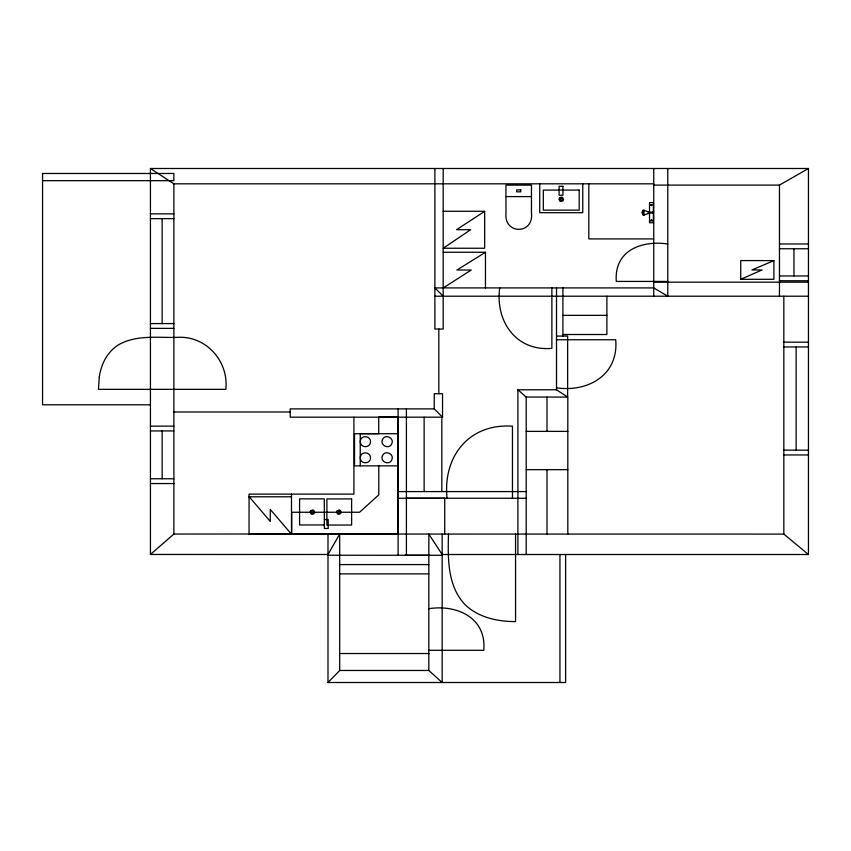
<?xml version="1.0" encoding="UTF-8"?>
<svg xmlns="http://www.w3.org/2000/svg" width="851" height="851" viewBox="0 0 851 851"><rect width="100%" height="100%" fill="white"/><g stroke="black" fill="none" stroke-linecap="round" stroke-linejoin="round"><path stroke-width="1.28" d="M442.169 534.098L442.158 555.288L327.986 555.235L327.997 534.045L783.835 534.098L808.45 554.512L808.45 168.498L150.425 168.498L150.425 554.458L327.986 554.49L339.687 534.045L398.108 534.098M360.281 441.169C360.803 434.553 371.249 435.691 370.493 442.169C370.036 448.137 360.739 448.137 360.281 442.169M360.281 457.306C360.803 450.69 371.249 451.817 370.493 458.295C370.036 464.263 360.739 464.263 360.281 458.295M565.628 554.512L565.628 682.502L327.997 682.502L339.687 670.535L339.687 534.045M150.425 554.458L173.881 534.045L398.151 533.928L398.151 416.969L378.727 416.969L378.727 433.648L360.239 433.648L360.239 465.827M484.655 211.335L456.583 229.696L470.688 229.696L443.18 248.247L484.655 248.247L484.655 211.271L443.18 211.271M443.243 287.925L471.241 270.033L456.891 270.033L485.464 252.321M653.738 185.103L779.473 185.103L808.45 168.498M740.732 279.298L762.081 269.948L751.965 269.948L773.91 260.597L773.91 279.298L740.732 279.298L740.732 260.597L773.91 260.597M42.55 180.678L173.881 180.678L173.881 173.476L42.55 173.476L42.55 404.799L150.425 404.799M150.425 168.498L173.881 183.816L653.738 183.816M505.941 196.602L506.005 213.037C503.59 234.674 534.045 234.844 531.46 213.037L531.46 185.124L505.941 185.124L505.941 196.602L531.46 196.602M649.526 204.644L653.419 204.644M653.419 211.782C649.494 213.41 646.175 210.399 642.856 210.282L641.941 212.442L642.856 215.005C646.217 215.09 649.441 211.654 653.419 213.505M150.425 213.867L173.881 213.867M150.425 218.654L173.881 218.654M653.568 238.908L588.818 238.908L588.818 183.88M667.78 243.971C641.409 240.237 614.05 250.439 616.294 281.426L667.78 281.426M779.473 243.971L808.45 243.971M779.463 248.758L808.45 248.758M443.243 252.258L485.464 252.258L485.464 287.925M779.463 275.969L808.45 275.969M779.473 280.756L808.45 280.756M653.738 282.181L808.45 282.181M434.882 296.212L808.45 296.212M562.915 315.359L606.891 315.359M150.425 323.582L173.881 323.582M150.425 328.369L173.881 328.369M562.915 334.507L606.891 334.507L606.891 296.212M556.511 336.071L567.638 336.071L567.638 397.034L556.511 389.779L517.908 389.779L517.908 554.512M556.511 339.751L615.709 339.751C618.826 374.812 588.094 392.502 556.511 387.811M783.835 342.176L808.45 342.176M783.835 346.963L808.45 346.963M517.908 389.779L526.205 397.034L567.808 397.098L567.808 534.098M434.244 408.884L290.212 408.884L290.212 417.181L442.541 417.181L442.541 393.726L434.244 393.726L434.244 408.884L442.541 417.181M173.881 411.99L290.212 411.99M150.425 426.149L173.881 426.149M150.425 430.936L173.881 430.936M526.195 431.383L567.808 431.383M398.268 433.723L354.527 433.723L354.527 465.869L398.268 465.869M783.835 450.168L808.45 450.168M783.835 454.955L808.45 454.955M526.195 469.667L567.808 469.667M150.425 478.762L173.881 478.762M150.425 483.549L173.881 483.549M398.108 491.58L526.205 491.58M353.91 417.181L353.91 494.123L249.056 494.123L249.056 534.194L291.489 534.194L270.267 509.419L270.267 521.44L249.056 496.59M249.056 496.793L291.489 496.793M406.427 498.218L444.722 498.218L444.722 534.088M398.108 498.26L526.205 498.26M324.38 519.525L328.199 519.525L328.199 528.46L324.38 528.46L324.295 498.867L299.573 498.867L299.573 524.971L324.295 524.971M398.087 534.268L291.489 534.268L291.489 494.091M442.169 554.512L442.169 682.502L428.84 670.535L428.84 534.098L442.169 554.512L808.45 554.512M339.655 564.596L428.84 564.596M339.655 573.872L428.84 573.872M428.84 608.699C457.008 604.263 486.666 617.805 483.762 650.302L428.84 650.302M339.687 653.525L428.936 653.525M339.687 670.471L428.936 670.471M405.15 555.267L428.84 555.288M443.18 296.212L434.882 287.915L653.738 287.915L667.78 296.212L667.78 168.498M796.142 346.963L796.142 450.168M793.962 248.758L793.962 275.969M783.835 296.212L783.835 534.098M779.473 185.103L779.473 296.212M653.738 168.498L653.738 296.212M649.526 211.782L649.526 202.591L653.419 202.591L653.419 222.76L649.526 222.76L649.526 213.505M648.313 211.782L648.313 213.505M582.765 183.89L582.765 212.697L539.736 212.697L539.736 183.89M562.915 287.915L562.915 336.071M559.947 554.512L559.947 682.502M556.511 287.915L556.511 389.779M551.873 287.915L551.873 348.367C516.036 351.516 495.176 321.284 499.718 287.915M547.002 397.098L547.002 431.383M547.002 469.667L547.002 534.098M526.205 397.034L526.205 554.512M515.557 534.098L515.557 621.602C497.612 621.613 478.613 617.539 465.242 604.827C447.264 586.084 447.86 558.256 448.477 534.098M512.462 498.26L512.462 426.202C469.007 423.107 442.616 456.668 447.083 498.26M443.18 168.498L443.18 329.05L434.882 329.05L434.882 168.498M441.839 417.128L441.839 491.58M438.818 329.05L438.818 393.726M424.128 417.128L424.128 491.58M406.406 408.884L406.406 555.267M398.108 408.884L398.108 555.267M378.791 465.827L378.791 494.878L359.548 512.249L291.68 512.249L291.68 534.024M327.997 554.458L327.997 682.502M173.881 183.816L173.881 534.045M162.147 218.654L162.147 323.582M162.147 430.936L162.147 478.762M99.269 377.163L98.461 389.343L225.845 389.343C228.876 361.037 205.804 335.262 176.923 337.379C157.531 337.836 136.458 334.656 118.757 344.676C107.332 351.601 101.099 364.271 99.269 377.163M651.164 205.453C652.302 206.527 651.323 203.442 651.164 205.453M382.418 439.68C379.706 445.498 389.439 449.913 391.822 443.658C394.545 437.839 384.801 433.425 382.418 439.68M382.418 455.806C379.695 461.625 389.439 466.05 391.822 459.785C394.545 453.977 384.801 449.551 382.418 455.806M651.515 220.388C650.472 220.324 652.26 218.696 651.515 220.388M643.324 210.803L642.782 213.122L643.984 215.229L643.984 210.059L643.324 210.803M337.294 510.579L336.634 511.759L337.294 513.738L338.475 514.387L340.453 513.738L341.102 512.547L340.453 510.579L339.262 509.93L337.294 510.579M310.828 510.579L310.179 511.759L310.828 513.738L312.019 514.387L313.987 513.738L314.647 512.547L313.987 510.579L312.806 509.93L310.828 510.579M311.509 511.249L311.509 513.057L313.317 513.057L313.317 511.249L311.509 511.249M337.964 511.249L337.964 513.057L339.772 513.057L339.772 511.249L337.964 511.249M559.671 197.762L559.022 198.953L559.671 200.921L560.862 201.581L562.83 200.921L563.49 199.74L562.83 197.762L561.649 197.113L559.671 197.762M560.352 198.443L560.352 200.251L562.149 200.251L562.149 198.443L560.352 198.443M562.926 186.284L559.107 186.284L559.107 195.219L562.926 195.219L562.926 186.284M520.727 189.901L516.674 189.901L516.674 191.826L520.727 191.826L520.727 189.901M579.18 190.081L543.321 190.081L543.321 210.144L579.18 210.144L579.18 190.081M653.419 220.59L649.526 220.59L653.419 220.654M351.623 498.931L326.901 498.931L326.901 525.035L351.623 525.035L351.623 498.931"/></g></svg>
